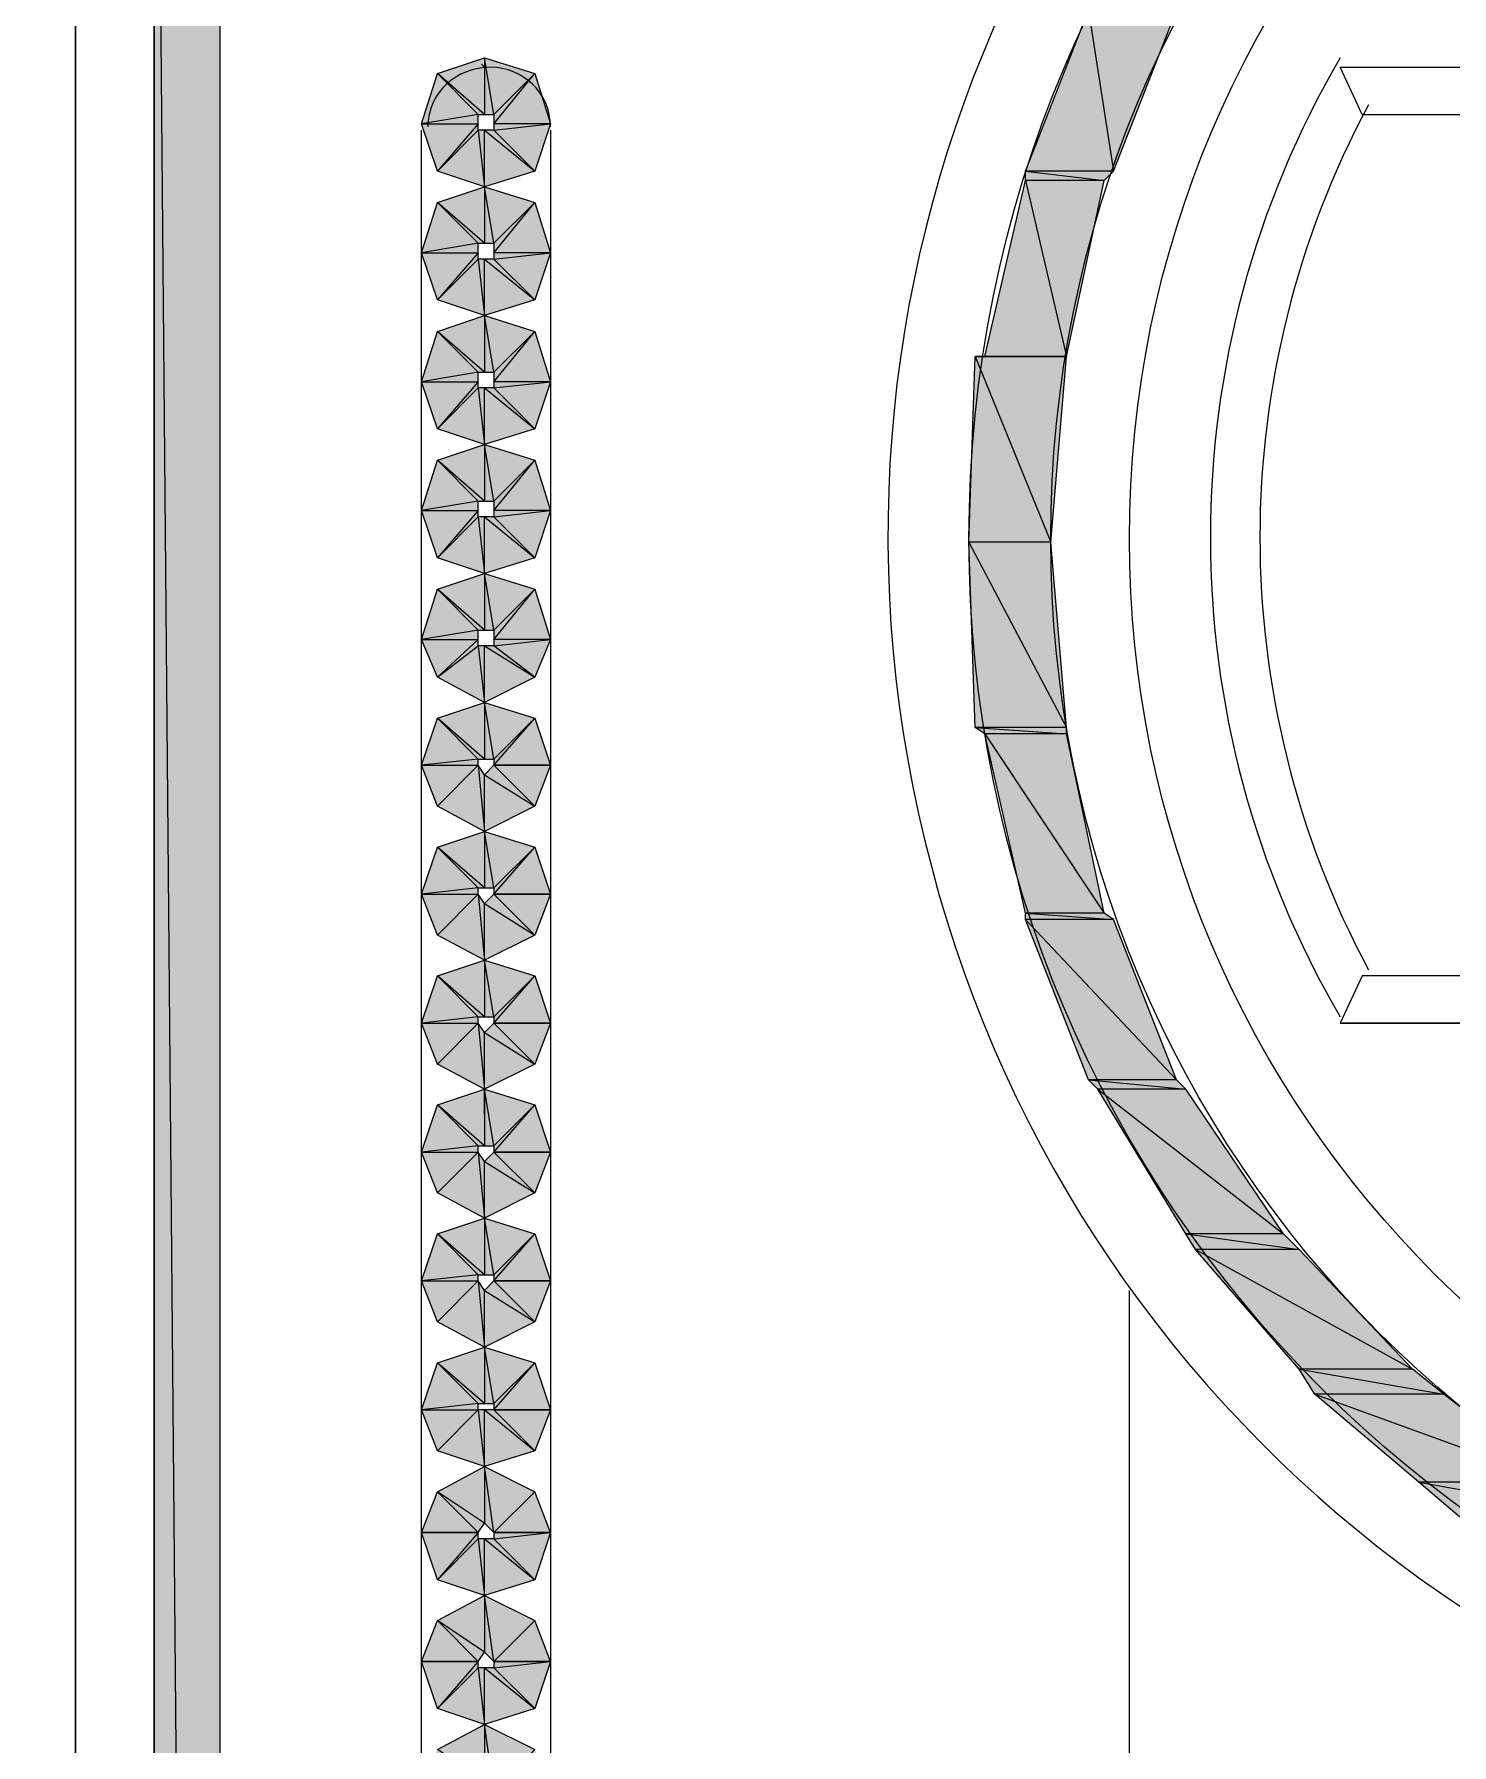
# Model space of a CAD drawing. Header units: millimetres. Extents: x 50 to 186, y -32 to 33.
# Drawn here: x 116.082 to 116.711, y -14.493 to -13.733 of the extents above; entities that cross this region are included whole.
import ezdxf

# ---------------------------------------------------------------- set-up
doc = ezdxf.new("R2010")
doc.units = ezdxf.units.MM
doc.layers.add('Prumada Eletrica', color=40, linetype='Continuous', lineweight=30)

msp = doc.modelspace()

# ---------------------------------------------------------------- hatches: boundary and pattern name
at = {"layer": 'Prumada Eletrica', "true_color": 0x000007}
h = msp.add_hatch(color=7, dxfattribs=at)
h.paths.add_polyline_path([(116.16438, -13.39693), (116.13505, -13.39693), (116.16438, -16.73937)])
h.paths.add_polyline_path([(116.13505, -13.39693), (116.16438, -16.73937), (116.13505, -16.73937)])
h = msp.add_hatch(color=7, dxfattribs=at)
h.paths.add_polyline_path([(116.589, -13.72237), (116.54989, -13.72237), (116.56106, -13.79361)])
h.paths.add_polyline_path([(116.54989, -13.72237), (116.56106, -13.79361), (116.52195, -13.79361)])
h = msp.add_hatch(color=7, dxfattribs=at)
h.paths.add_polyline_path([(116.30406, -13.79361), (116.2859, -13.77545), (116.31104, -13.77266)])
h.paths.add_polyline_path([(116.2859, -13.77545), (116.31104, -13.77266), (116.2859, -13.77266)])
h.paths.add_polyline_path([(116.31104, -13.77266), (116.2859, -13.77266), (116.30406, -13.75031)])
h.paths.add_polyline_path([(116.2859, -13.77266), (116.30406, -13.75031), (116.2859, -13.76847)])
h.paths.add_polyline_path([(116.30406, -13.75031), (116.2859, -13.76847), (116.28171, -13.74332)])
h.paths.add_polyline_path([(116.2859, -13.76847), (116.28171, -13.74332), (116.28171, -13.76847)])
h.paths.add_polyline_path([(116.28171, -13.74332), (116.28171, -13.76847), (116.26076, -13.75031)])
h.paths.add_polyline_path([(116.28171, -13.76847), (116.26076, -13.75031), (116.27892, -13.76847)])
h.paths.add_polyline_path([(116.26076, -13.75031), (116.27892, -13.76847), (116.25378, -13.77266)])
h.paths.add_polyline_path([(116.27892, -13.76847), (116.25378, -13.77266), (116.27892, -13.77266)])
h.paths.add_polyline_path([(116.25378, -13.77266), (116.27892, -13.77266), (116.26076, -13.79361)])
h.paths.add_polyline_path([(116.27892, -13.77266), (116.26076, -13.79361), (116.27892, -13.77545)])
h.paths.add_polyline_path([(116.26076, -13.79361), (116.27892, -13.77545), (116.28171, -13.80059)])
h.paths.add_polyline_path([(116.27892, -13.77545), (116.28171, -13.80059), (116.28171, -13.77545)])
h.paths.add_polyline_path([(116.28171, -13.80059), (116.28171, -13.77545), (116.30406, -13.79361)])
h.paths.add_polyline_path([(116.28171, -13.77545), (116.30406, -13.79361), (116.2859, -13.77545)])
h = msp.add_hatch(color=7, dxfattribs=at)
h.paths.add_polyline_path([(116.55687, -13.7978), (116.52195, -13.7978), (116.54011, -13.87602)])
h.paths.add_polyline_path([(116.52195, -13.7978), (116.54011, -13.87602), (116.5038, -13.87602)])
h = msp.add_hatch(color=7, dxfattribs=at)
h.paths.add_polyline_path([(116.56106, -13.79361), (116.52195, -13.79361), (116.55687, -13.7978)])
h.paths.add_polyline_path([(116.52195, -13.79361), (116.55687, -13.7978), (116.52195, -13.7978)])
h = msp.add_hatch(color=7, dxfattribs=at)
h.paths.add_polyline_path([(116.30406, -13.85087), (116.2859, -13.83272), (116.31104, -13.82992)])
h.paths.add_polyline_path([(116.2859, -13.83272), (116.31104, -13.82992), (116.2859, -13.82992)])
h.paths.add_polyline_path([(116.31104, -13.82992), (116.2859, -13.82992), (116.30406, -13.80757)])
h.paths.add_polyline_path([(116.2859, -13.82992), (116.30406, -13.80757), (116.2859, -13.82573)])
h.paths.add_polyline_path([(116.30406, -13.80757), (116.2859, -13.82573), (116.28171, -13.80059)])
h.paths.add_polyline_path([(116.2859, -13.82573), (116.28171, -13.80059), (116.28171, -13.82573)])
h.paths.add_polyline_path([(116.28171, -13.80059), (116.28171, -13.82573), (116.26076, -13.80757)])
h.paths.add_polyline_path([(116.28171, -13.82573), (116.26076, -13.80757), (116.27892, -13.82573)])
h.paths.add_polyline_path([(116.26076, -13.80757), (116.27892, -13.82573), (116.25378, -13.82992)])
h.paths.add_polyline_path([(116.27892, -13.82573), (116.25378, -13.82992), (116.27892, -13.82992)])
h.paths.add_polyline_path([(116.25378, -13.82992), (116.27892, -13.82992), (116.26076, -13.85087)])
h.paths.add_polyline_path([(116.27892, -13.82992), (116.26076, -13.85087), (116.27892, -13.83272)])
h.paths.add_polyline_path([(116.26076, -13.85087), (116.27892, -13.83272), (116.28171, -13.85786)])
h.paths.add_polyline_path([(116.27892, -13.83272), (116.28171, -13.85786), (116.28171, -13.83272)])
h.paths.add_polyline_path([(116.28171, -13.85786), (116.28171, -13.83272), (116.30406, -13.85087)])
h.paths.add_polyline_path([(116.28171, -13.83272), (116.30406, -13.85087), (116.2859, -13.83272)])
h = msp.add_hatch(color=7, dxfattribs=at)
h.paths.add_polyline_path([(116.30406, -13.90814), (116.2859, -13.88998), (116.31104, -13.88719)])
h.paths.add_polyline_path([(116.2859, -13.88998), (116.31104, -13.88719), (116.2859, -13.88719)])
h.paths.add_polyline_path([(116.31104, -13.88719), (116.2859, -13.88719), (116.30406, -13.86484)])
h.paths.add_polyline_path([(116.2859, -13.88719), (116.30406, -13.86484), (116.2859, -13.883)])
h.paths.add_polyline_path([(116.30406, -13.86484), (116.2859, -13.883), (116.28171, -13.85786)])
h.paths.add_polyline_path([(116.2859, -13.883), (116.28171, -13.85786), (116.28171, -13.883)])
h.paths.add_polyline_path([(116.28171, -13.85786), (116.28171, -13.883), (116.26076, -13.86484)])
h.paths.add_polyline_path([(116.28171, -13.883), (116.26076, -13.86484), (116.27892, -13.883)])
h.paths.add_polyline_path([(116.26076, -13.86484), (116.27892, -13.883), (116.25378, -13.88719)])
h.paths.add_polyline_path([(116.27892, -13.883), (116.25378, -13.88719), (116.27892, -13.88719)])
h.paths.add_polyline_path([(116.25378, -13.88719), (116.27892, -13.88719), (116.26076, -13.90814)])
h.paths.add_polyline_path([(116.27892, -13.88719), (116.26076, -13.90814), (116.27892, -13.88998)])
h.paths.add_polyline_path([(116.26076, -13.90814), (116.27892, -13.88998), (116.28171, -13.91512)])
h.paths.add_polyline_path([(116.27892, -13.88998), (116.28171, -13.91512), (116.28171, -13.88998)])
h.paths.add_polyline_path([(116.28171, -13.91512), (116.28171, -13.88998), (116.30406, -13.90814)])
h.paths.add_polyline_path([(116.28171, -13.88998), (116.30406, -13.90814), (116.2859, -13.88998)])
h = msp.add_hatch(color=7, dxfattribs=at)
h.paths.add_polyline_path([(116.54011, -13.87602), (116.49961, -13.87602), (116.53313, -13.95842)])
h.paths.add_polyline_path([(116.49961, -13.87602), (116.53313, -13.95842), (116.49681, -13.95842)])
h = msp.add_hatch(color=7, dxfattribs=at)
h.paths.add_polyline_path([(116.30406, -13.96541), (116.2859, -13.94725), (116.31104, -13.94446)])
h.paths.add_polyline_path([(116.2859, -13.94725), (116.31104, -13.94446), (116.2859, -13.94446)])
h.paths.add_polyline_path([(116.31104, -13.94446), (116.2859, -13.94446), (116.30406, -13.92211)])
h.paths.add_polyline_path([(116.2859, -13.94446), (116.30406, -13.92211), (116.2859, -13.94027)])
h.paths.add_polyline_path([(116.30406, -13.92211), (116.2859, -13.94027), (116.28171, -13.91512)])
h.paths.add_polyline_path([(116.2859, -13.94027), (116.28171, -13.91512), (116.28171, -13.94027)])
h.paths.add_polyline_path([(116.28171, -13.91512), (116.28171, -13.94027), (116.26076, -13.92211)])
h.paths.add_polyline_path([(116.28171, -13.94027), (116.26076, -13.92211), (116.27892, -13.94027)])
h.paths.add_polyline_path([(116.26076, -13.92211), (116.27892, -13.94027), (116.25378, -13.94446)])
h.paths.add_polyline_path([(116.27892, -13.94027), (116.25378, -13.94446), (116.27892, -13.94446)])
h.paths.add_polyline_path([(116.25378, -13.94446), (116.27892, -13.94446), (116.26076, -13.96541)])
h.paths.add_polyline_path([(116.27892, -13.94446), (116.26076, -13.96541), (116.27892, -13.94725)])
h.paths.add_polyline_path([(116.26076, -13.96541), (116.27892, -13.94725), (116.28171, -13.97239)])
h.paths.add_polyline_path([(116.27892, -13.94725), (116.28171, -13.97239), (116.28171, -13.94725)])
h.paths.add_polyline_path([(116.28171, -13.97239), (116.28171, -13.94725), (116.30406, -13.96541)])
h.paths.add_polyline_path([(116.28171, -13.94725), (116.30406, -13.96541), (116.2859, -13.94725)])
h = msp.add_hatch(color=7, dxfattribs=at)
h.paths.add_polyline_path([(116.53313, -13.95842), (116.49681, -13.95842), (116.54011, -14.04083)])
h.paths.add_polyline_path([(116.49681, -13.95842), (116.54011, -14.04083), (116.49961, -14.04083)])
h = msp.add_hatch(color=7, dxfattribs=at)
h.paths.add_polyline_path([(116.30406, -14.01848), (116.2859, -14.00452), (116.31104, -14.00172)])
h.paths.add_polyline_path([(116.2859, -14.00452), (116.31104, -14.00172), (116.2859, -14.00172)])
h.paths.add_polyline_path([(116.31104, -14.00172), (116.2859, -14.00172), (116.30406, -13.97938)])
h.paths.add_polyline_path([(116.2859, -14.00172), (116.30406, -13.97938), (116.2859, -13.99753)])
h.paths.add_polyline_path([(116.30406, -13.97938), (116.2859, -13.99753), (116.28171, -13.97239)])
h.paths.add_polyline_path([(116.2859, -13.99753), (116.28171, -13.97239), (116.28171, -13.99753)])
h.paths.add_polyline_path([(116.28171, -13.97239), (116.28171, -13.99753), (116.26076, -13.97938)])
h.paths.add_polyline_path([(116.28171, -13.99753), (116.26076, -13.97938), (116.27892, -13.99753)])
h.paths.add_polyline_path([(116.26076, -13.97938), (116.27892, -13.99753), (116.25378, -14.00172)])
h.paths.add_polyline_path([(116.27892, -13.99753), (116.25378, -14.00172), (116.27892, -14.00172)])
h.paths.add_polyline_path([(116.25378, -14.00172), (116.27892, -14.00172), (116.26076, -14.01848)])
h.paths.add_polyline_path([(116.27892, -14.00172), (116.26076, -14.01848), (116.27892, -14.00452)])
h.paths.add_polyline_path([(116.26076, -14.01848), (116.27892, -14.00452), (116.28171, -14.02966)])
h.paths.add_polyline_path([(116.27892, -14.00452), (116.28171, -14.02966), (116.28171, -14.00452)])
h.paths.add_polyline_path([(116.28171, -14.02966), (116.28171, -14.00452), (116.30406, -14.01848)])
h.paths.add_polyline_path([(116.28171, -14.00452), (116.30406, -14.01848), (116.2859, -14.00452)])
h = msp.add_hatch(color=7, dxfattribs=at)
h.paths.add_polyline_path([(116.31104, -14.05759), (116.2859, -14.05759), (116.30406, -14.03664)])
h.paths.add_polyline_path([(116.2859, -14.05759), (116.30406, -14.03664), (116.2859, -14.0548)])
h.paths.add_polyline_path([(116.30406, -14.03664), (116.2859, -14.0548), (116.28171, -14.02966)])
h.paths.add_polyline_path([(116.2859, -14.0548), (116.28171, -14.02966), (116.28171, -14.0548)])
h.paths.add_polyline_path([(116.28171, -14.02966), (116.28171, -14.0548), (116.26076, -14.03664)])
h.paths.add_polyline_path([(116.28171, -14.0548), (116.26076, -14.03664), (116.27892, -14.0548)])
h.paths.add_polyline_path([(116.26076, -14.03664), (116.27892, -14.0548), (116.25378, -14.05759)])
h.paths.add_polyline_path([(116.27892, -14.0548), (116.25378, -14.05759), (116.27892, -14.05759)])
h.paths.add_polyline_path([(116.25378, -14.05759), (116.27892, -14.05759), (116.26076, -14.07575)])
h = msp.add_hatch(color=7, dxfattribs=at)
h.paths.add_polyline_path([(116.54011, -14.04083), (116.49961, -14.04083), (116.54011, -14.04363)])
h.paths.add_polyline_path([(116.49961, -14.04083), (116.54011, -14.04363), (116.5038, -14.04363)])
h = msp.add_hatch(color=7, dxfattribs=at)
h.paths.add_polyline_path([(116.54011, -14.04363), (116.5038, -14.04363), (116.55687, -14.12324)])
h.paths.add_polyline_path([(116.5038, -14.04363), (116.55687, -14.12324), (116.52195, -14.12324)])
h = msp.add_hatch(color=7, dxfattribs=at)
h.paths.add_polyline_path([(116.26076, -14.07575), (116.27892, -14.05759), (116.28171, -14.08693)])
h.paths.add_polyline_path([(116.27892, -14.05759), (116.28171, -14.08693), (116.28171, -14.06178)])
h.paths.add_polyline_path([(116.28171, -14.08693), (116.28171, -14.06178), (116.30406, -14.07575)])
h.paths.add_polyline_path([(116.28171, -14.06178), (116.30406, -14.07575), (116.2859, -14.05759)])
h.paths.add_polyline_path([(116.30406, -14.07575), (116.2859, -14.05759), (116.31104, -14.05759)])
h = msp.add_hatch(color=7, dxfattribs=at)
h.paths.add_polyline_path([(116.31104, -14.11486), (116.2859, -14.11486), (116.30406, -14.09391)])
h.paths.add_polyline_path([(116.2859, -14.11486), (116.30406, -14.09391), (116.2859, -14.11207)])
h.paths.add_polyline_path([(116.30406, -14.09391), (116.2859, -14.11207), (116.28171, -14.08693)])
h.paths.add_polyline_path([(116.2859, -14.11207), (116.28171, -14.08693), (116.28171, -14.11207)])
h.paths.add_polyline_path([(116.28171, -14.08693), (116.28171, -14.11207), (116.26076, -14.09391)])
h.paths.add_polyline_path([(116.28171, -14.11207), (116.26076, -14.09391), (116.27892, -14.11207)])
h.paths.add_polyline_path([(116.26076, -14.09391), (116.27892, -14.11207), (116.25378, -14.11486)])
h.paths.add_polyline_path([(116.27892, -14.11207), (116.25378, -14.11486), (116.27892, -14.11486)])
h.paths.add_polyline_path([(116.25378, -14.11486), (116.27892, -14.11486), (116.26076, -14.13302)])
h = msp.add_hatch(color=7, dxfattribs=at)
h.paths.add_polyline_path([(116.26076, -14.13302), (116.27892, -14.11486), (116.28171, -14.14419)])
h.paths.add_polyline_path([(116.27892, -14.11486), (116.28171, -14.14419), (116.28171, -14.11905)])
h.paths.add_polyline_path([(116.28171, -14.14419), (116.28171, -14.11905), (116.30406, -14.13302)])
h.paths.add_polyline_path([(116.28171, -14.11905), (116.30406, -14.13302), (116.2859, -14.11486)])
h.paths.add_polyline_path([(116.30406, -14.13302), (116.2859, -14.11486), (116.31104, -14.11486)])
h = msp.add_hatch(color=7, dxfattribs=at)
h.paths.add_polyline_path([(116.55687, -14.12324), (116.52195, -14.12324), (116.56106, -14.12604)])
h.paths.add_polyline_path([(116.52195, -14.12324), (116.56106, -14.12604), (116.52195, -14.12604)])
h = msp.add_hatch(color=7, dxfattribs=at)
h.paths.add_polyline_path([(116.56106, -14.12604), (116.52195, -14.12604), (116.589, -14.19727)])
h.paths.add_polyline_path([(116.52195, -14.12604), (116.589, -14.19727), (116.54989, -14.19727)])
h = msp.add_hatch(color=7, dxfattribs=at)
h.paths.add_polyline_path([(116.31104, -14.17213), (116.2859, -14.17213), (116.30406, -14.15118)])
h.paths.add_polyline_path([(116.2859, -14.17213), (116.30406, -14.15118), (116.2859, -14.16933)])
h.paths.add_polyline_path([(116.30406, -14.15118), (116.2859, -14.16933), (116.28171, -14.14419)])
h.paths.add_polyline_path([(116.2859, -14.16933), (116.28171, -14.14419), (116.28171, -14.16933)])
h.paths.add_polyline_path([(116.28171, -14.14419), (116.28171, -14.16933), (116.26076, -14.15118)])
h.paths.add_polyline_path([(116.28171, -14.16933), (116.26076, -14.15118), (116.27892, -14.16933)])
h.paths.add_polyline_path([(116.26076, -14.15118), (116.27892, -14.16933), (116.25378, -14.17213)])
h.paths.add_polyline_path([(116.27892, -14.16933), (116.25378, -14.17213), (116.27892, -14.17213)])
h.paths.add_polyline_path([(116.25378, -14.17213), (116.27892, -14.17213), (116.26076, -14.19029)])
h = msp.add_hatch(color=7, dxfattribs=at)
h.paths.add_polyline_path([(116.26076, -14.19029), (116.27892, -14.17213), (116.28171, -14.20146)])
h.paths.add_polyline_path([(116.27892, -14.17213), (116.28171, -14.20146), (116.28171, -14.17632)])
h.paths.add_polyline_path([(116.28171, -14.20146), (116.28171, -14.17632), (116.30406, -14.19029)])
h.paths.add_polyline_path([(116.28171, -14.17632), (116.30406, -14.19029), (116.2859, -14.17213)])
h.paths.add_polyline_path([(116.30406, -14.19029), (116.2859, -14.17213), (116.31104, -14.17213)])
h = msp.add_hatch(color=7, dxfattribs=at)
h.paths.add_polyline_path([(116.589, -14.19727), (116.54989, -14.19727), (116.59319, -14.20146)])
h.paths.add_polyline_path([(116.54989, -14.19727), (116.59319, -14.20146), (116.55408, -14.20146)])
h = msp.add_hatch(color=7, dxfattribs=at)
h.paths.add_polyline_path([(116.31104, -14.2294), (116.2859, -14.2294), (116.30406, -14.20844)])
h.paths.add_polyline_path([(116.2859, -14.2294), (116.30406, -14.20844), (116.2859, -14.2266)])
h.paths.add_polyline_path([(116.30406, -14.20844), (116.2859, -14.2266), (116.28171, -14.20146)])
h.paths.add_polyline_path([(116.2859, -14.2266), (116.28171, -14.20146), (116.28171, -14.2266)])
h.paths.add_polyline_path([(116.28171, -14.20146), (116.28171, -14.2266), (116.26076, -14.20844)])
h.paths.add_polyline_path([(116.28171, -14.2266), (116.26076, -14.20844), (116.27892, -14.2266)])
h.paths.add_polyline_path([(116.26076, -14.20844), (116.27892, -14.2266), (116.25378, -14.2294)])
h.paths.add_polyline_path([(116.27892, -14.2266), (116.25378, -14.2294), (116.27892, -14.2294)])
h.paths.add_polyline_path([(116.25378, -14.2294), (116.27892, -14.2294), (116.26076, -14.24755)])
h = msp.add_hatch(color=7, dxfattribs=at)
h.paths.add_polyline_path([(116.59319, -14.20146), (116.55408, -14.20146), (116.63649, -14.26571)])
h.paths.add_polyline_path([(116.55408, -14.20146), (116.63649, -14.26571), (116.59319, -14.26571)])
h = msp.add_hatch(color=7, dxfattribs=at)
h.paths.add_polyline_path([(116.26076, -14.24755), (116.27892, -14.2294), (116.28171, -14.25873)])
h.paths.add_polyline_path([(116.27892, -14.2294), (116.28171, -14.25873), (116.28171, -14.23359)])
h.paths.add_polyline_path([(116.28171, -14.25873), (116.28171, -14.23359), (116.30406, -14.24755)])
h.paths.add_polyline_path([(116.28171, -14.23359), (116.30406, -14.24755), (116.2859, -14.2294)])
h.paths.add_polyline_path([(116.30406, -14.24755), (116.2859, -14.2294), (116.31104, -14.2294)])
h = msp.add_hatch(color=7, dxfattribs=at)
h.paths.add_polyline_path([(116.31104, -14.28666), (116.2859, -14.28666), (116.30406, -14.26571)])
h.paths.add_polyline_path([(116.2859, -14.28666), (116.30406, -14.26571), (116.2859, -14.28387)])
h.paths.add_polyline_path([(116.30406, -14.26571), (116.2859, -14.28387), (116.28171, -14.25873)])
h.paths.add_polyline_path([(116.2859, -14.28387), (116.28171, -14.25873), (116.28171, -14.28387)])
h.paths.add_polyline_path([(116.28171, -14.25873), (116.28171, -14.28387), (116.26076, -14.26571)])
h.paths.add_polyline_path([(116.28171, -14.28387), (116.26076, -14.26571), (116.27892, -14.28387)])
h.paths.add_polyline_path([(116.26076, -14.26571), (116.27892, -14.28387), (116.25378, -14.28666)])
h.paths.add_polyline_path([(116.27892, -14.28387), (116.25378, -14.28666), (116.27892, -14.28666)])
h.paths.add_polyline_path([(116.25378, -14.28666), (116.27892, -14.28666), (116.26076, -14.30482)])
h = msp.add_hatch(color=7, dxfattribs=at)
h.paths.add_polyline_path([(116.63649, -14.26571), (116.59319, -14.26571), (116.64347, -14.27269)])
h.paths.add_polyline_path([(116.59319, -14.26571), (116.64347, -14.27269), (116.59738, -14.27269)])
h = msp.add_hatch(color=7, dxfattribs=at)
h.paths.add_polyline_path([(116.64347, -14.27269), (116.59738, -14.27269), (116.69375, -14.32577)])
h.paths.add_polyline_path([(116.59738, -14.27269), (116.69375, -14.32577), (116.64347, -14.32577)])
h = msp.add_hatch(color=7, dxfattribs=at)
h.paths.add_polyline_path([(116.26076, -14.30482), (116.27892, -14.28666), (116.28171, -14.31599)])
h.paths.add_polyline_path([(116.27892, -14.28666), (116.28171, -14.31599), (116.28171, -14.29085)])
h.paths.add_polyline_path([(116.28171, -14.31599), (116.28171, -14.29085), (116.30406, -14.30482)])
h.paths.add_polyline_path([(116.28171, -14.29085), (116.30406, -14.30482), (116.2859, -14.28666)])
h.paths.add_polyline_path([(116.30406, -14.30482), (116.2859, -14.28666), (116.31104, -14.28666)])
h = msp.add_hatch(color=7, dxfattribs=at)
h.paths.add_polyline_path([(116.31104, -14.34393), (116.2859, -14.34393), (116.30406, -14.32298)])
h.paths.add_polyline_path([(116.2859, -14.34393), (116.30406, -14.32298), (116.2859, -14.34114)])
h.paths.add_polyline_path([(116.30406, -14.32298), (116.2859, -14.34114), (116.28171, -14.31599)])
h.paths.add_polyline_path([(116.2859, -14.34114), (116.28171, -14.31599), (116.28171, -14.34114)])
h.paths.add_polyline_path([(116.28171, -14.31599), (116.28171, -14.34114), (116.26076, -14.32298)])
h.paths.add_polyline_path([(116.28171, -14.34114), (116.26076, -14.32298), (116.27892, -14.34114)])
h.paths.add_polyline_path([(116.26076, -14.32298), (116.27892, -14.34114), (116.25378, -14.34393)])
h.paths.add_polyline_path([(116.27892, -14.34114), (116.25378, -14.34393), (116.27892, -14.34393)])
h.paths.add_polyline_path([(116.25378, -14.34393), (116.27892, -14.34393), (116.26076, -14.36209)])
h = msp.add_hatch(color=7, dxfattribs=at)
h.paths.add_polyline_path([(116.69375, -14.32577), (116.64347, -14.32577), (116.70772, -14.33695)])
h.paths.add_polyline_path([(116.64347, -14.32577), (116.70772, -14.33695), (116.65046, -14.33695)])
h = msp.add_hatch(color=7, dxfattribs=at)
h.paths.add_polyline_path([(116.70772, -14.33695), (116.65046, -14.33695), (116.75801, -14.37605)])
h.paths.add_polyline_path([(116.65046, -14.33695), (116.75801, -14.37605), (116.69655, -14.37605)])
h = msp.add_hatch(color=7, dxfattribs=at)
h.paths.add_polyline_path([(116.26076, -14.36209), (116.27892, -14.34393), (116.28171, -14.36907)])
h.paths.add_polyline_path([(116.27892, -14.34393), (116.28171, -14.36907), (116.28171, -14.34393)])
h.paths.add_polyline_path([(116.28171, -14.36907), (116.28171, -14.34393), (116.30406, -14.36209)])
h.paths.add_polyline_path([(116.28171, -14.34393), (116.30406, -14.36209), (116.2859, -14.34393)])
h.paths.add_polyline_path([(116.30406, -14.36209), (116.2859, -14.34393), (116.31104, -14.34393)])
h = msp.add_hatch(color=7, dxfattribs=at)
h.paths.add_polyline_path([(116.31104, -14.3984), (116.30406, -14.38025), (116.2859, -14.3984)])
h.paths.add_polyline_path([(116.30406, -14.38025), (116.2859, -14.3984), (116.28171, -14.36907)])
h.paths.add_polyline_path([(116.2859, -14.3984), (116.28171, -14.36907), (116.28171, -14.39421)])
h.paths.add_polyline_path([(116.28171, -14.36907), (116.28171, -14.39421), (116.26076, -14.38025)])
h.paths.add_polyline_path([(116.28171, -14.39421), (116.26076, -14.38025), (116.27892, -14.3984)])
h.paths.add_polyline_path([(116.26076, -14.38025), (116.27892, -14.3984), (116.25378, -14.3984)])
h = msp.add_hatch(color=7, dxfattribs=at)
h.paths.add_polyline_path([(116.75801, -14.37605), (116.69655, -14.37605), (116.78315, -14.39142)])
h.paths.add_polyline_path([(116.69655, -14.37605), (116.78315, -14.39142), (116.71471, -14.39142)])
h = msp.add_hatch(color=7, dxfattribs=at)
h.paths.add_polyline_path([(116.25378, -14.3984), (116.27892, -14.3984), (116.26076, -14.41935)])
h.paths.add_polyline_path([(116.27892, -14.3984), (116.26076, -14.41935), (116.27892, -14.4012)])
h.paths.add_polyline_path([(116.26076, -14.41935), (116.27892, -14.4012), (116.28171, -14.42634)])
h.paths.add_polyline_path([(116.27892, -14.4012), (116.28171, -14.42634), (116.28171, -14.4012)])
h.paths.add_polyline_path([(116.28171, -14.42634), (116.28171, -14.4012), (116.30406, -14.41935)])
h.paths.add_polyline_path([(116.28171, -14.4012), (116.30406, -14.41935), (116.2859, -14.4012)])
h.paths.add_polyline_path([(116.30406, -14.41935), (116.2859, -14.4012), (116.31104, -14.3984)])
h.paths.add_polyline_path([(116.2859, -14.4012), (116.31104, -14.3984), (116.2859, -14.3984)])
h = msp.add_hatch(color=7, dxfattribs=at)
h.paths.add_polyline_path([(116.31104, -14.45567), (116.30406, -14.43751), (116.2859, -14.45567)])
h.paths.add_polyline_path([(116.30406, -14.43751), (116.2859, -14.45567), (116.28171, -14.42634)])
h.paths.add_polyline_path([(116.2859, -14.45567), (116.28171, -14.42634), (116.28171, -14.45148)])
h.paths.add_polyline_path([(116.28171, -14.42634), (116.28171, -14.45148), (116.26076, -14.43751)])
h.paths.add_polyline_path([(116.28171, -14.45148), (116.26076, -14.43751), (116.27892, -14.45567)])
h.paths.add_polyline_path([(116.26076, -14.43751), (116.27892, -14.45567), (116.25378, -14.45567)])
h = msp.add_hatch(color=7, dxfattribs=at)
h.paths.add_polyline_path([(116.25378, -14.45567), (116.27892, -14.45567), (116.26076, -14.47662)])
h.paths.add_polyline_path([(116.27892, -14.45567), (116.26076, -14.47662), (116.27892, -14.45846)])
h.paths.add_polyline_path([(116.26076, -14.47662), (116.27892, -14.45846), (116.28171, -14.48361)])
h.paths.add_polyline_path([(116.27892, -14.45846), (116.28171, -14.48361), (116.28171, -14.45846)])
h.paths.add_polyline_path([(116.28171, -14.48361), (116.28171, -14.45846), (116.30406, -14.47662)])
h.paths.add_polyline_path([(116.28171, -14.45846), (116.30406, -14.47662), (116.2859, -14.45846)])
h.paths.add_polyline_path([(116.30406, -14.47662), (116.2859, -14.45846), (116.31104, -14.45567)])
h.paths.add_polyline_path([(116.2859, -14.45846), (116.31104, -14.45567), (116.2859, -14.45567)])
h = msp.add_hatch(color=7, dxfattribs=at)
h.paths.add_polyline_path([(116.31104, -14.51294), (116.30406, -14.49478), (116.2859, -14.51294)])
h.paths.add_polyline_path([(116.30406, -14.49478), (116.2859, -14.51294), (116.28171, -14.48361)])
h.paths.add_polyline_path([(116.2859, -14.51294), (116.28171, -14.48361), (116.28171, -14.50875)])
h.paths.add_polyline_path([(116.28171, -14.48361), (116.28171, -14.50875), (116.26076, -14.49478)])
h.paths.add_polyline_path([(116.28171, -14.50875), (116.26076, -14.49478), (116.27892, -14.51294)])
h.paths.add_polyline_path([(116.26076, -14.49478), (116.27892, -14.51294), (116.25378, -14.51294)])

# ---------------------------------------------------------------- linework, layer by layer
at = {"layer": 'Prumada Eletrica', "color": 7, "linetype": 'Continuous', "lineweight": 20, "true_color": 0x000007}
for points in [[(114.24803, -13.03237), (116.10013, -13.03237), (116.10013, -16.73937), (114.24803, -16.73937)], [(116.10013, -13.03237), (117.95223, -13.03237), (117.95223, -16.73937), (116.10013, -16.73937)]]:
    msp.add_lwpolyline(points, close=True, dxfattribs=at)
for points in [[(116.16438, -16.73937), (116.16438, -13.18183), (116.16438, -13.18183)], [(116.10013, -13.26144), (116.10013, -16.73937), (114.24803, -16.73937), (114.24803, -13.26144)], [(117.95223, -13.26144), (117.95223, -16.73937), (116.10013, -16.73937), (116.10013, -13.26144)], [(116.13505, -13.39693), (116.13505, -16.73937), (116.16438, -16.73937), (116.12108, -16.73937)], [(116.28171, -13.74751), (116.28031, -13.74612), (116.28031, -13.74612)], [(116.67141, -13.76847), (116.66163, -13.74751), (116.66163, -13.74751)], [(116.66163, -13.74751), (117.40191, -13.74751), (117.40191, -13.74751)], [(116.25378, -14.68334), (116.25378, -13.77545), (116.25378, -13.77545)], [(116.31104, -13.77545), (116.31104, -14.68334), (116.31104, -14.68334)], [(116.67141, -13.76847), (117.38655, -13.76847), (117.38655, -13.76847)], [(116.67141, -14.15118), (116.66163, -14.17213), (116.66163, -14.17213)], [(117.38655, -14.15118), (116.67141, -14.15118), (116.67141, -14.15118)], [(117.40191, -14.17213), (116.66163, -14.17213), (116.66163, -14.17213)], [(116.66163, -14.17213), (117.0192, -14.17213), (117.0192, -14.17213)], [(116.28171, -14.21263), (116.28171, -14.20146), (116.28171, -14.20146)], [(116.56805, -14.63725), (116.56805, -14.29085), (116.56805, -14.29085)]]:
    msp.add_lwpolyline(points, dxfattribs=at)
at = {"layer": 'Prumada Eletrica', "color": 7, "linetype": 'Continuous', "lineweight": -2, "true_color": 0x000007}
for points in [[(116.16438, -13.39693), (116.13505, -13.39693), (116.16438, -16.73937)], [(116.13505, -13.39693), (116.16438, -16.73937), (116.13505, -16.73937)], [(116.54989, -13.72237), (116.56106, -13.79361), (116.52195, -13.79361)], [(116.589, -13.72237), (116.54989, -13.72237), (116.56106, -13.79361)], [(116.28171, -13.74332), (116.28171, -13.76847), (116.26076, -13.75031)], [(116.30406, -13.75031), (116.2859, -13.76847), (116.28171, -13.74332)], [(116.2859, -13.76847), (116.28171, -13.74332), (116.28171, -13.76847)], [(116.26076, -13.75031), (116.27892, -13.76847), (116.25378, -13.77266)], [(116.28171, -13.76847), (116.26076, -13.75031), (116.27892, -13.76847)], [(116.31104, -13.77266), (116.2859, -13.77266), (116.30406, -13.75031)], [(116.2859, -13.77266), (116.30406, -13.75031), (116.2859, -13.76847)], [(116.27892, -13.76847), (116.25378, -13.77266), (116.27892, -13.77266)], [(116.25378, -13.77266), (116.27892, -13.77266), (116.26076, -13.79361)], [(116.27892, -13.77266), (116.26076, -13.79361), (116.27892, -13.77545)], [(116.26076, -13.79361), (116.27892, -13.77545), (116.28171, -13.80059)], [(116.27892, -13.77545), (116.28171, -13.80059), (116.28171, -13.77545)], [(116.28171, -13.80059), (116.28171, -13.77545), (116.30406, -13.79361)], [(116.28171, -13.77545), (116.30406, -13.79361), (116.2859, -13.77545)], [(116.30406, -13.79361), (116.2859, -13.77545), (116.31104, -13.77266)], [(116.2859, -13.77545), (116.31104, -13.77266), (116.2859, -13.77266)], [(116.52195, -13.7978), (116.54011, -13.87602), (116.5038, -13.87602)], [(116.56106, -13.79361), (116.52195, -13.79361), (116.55687, -13.7978)], [(116.52195, -13.79361), (116.55687, -13.7978), (116.52195, -13.7978)], [(116.55687, -13.7978), (116.52195, -13.7978), (116.54011, -13.87602)], [(116.28171, -13.80059), (116.28171, -13.82573), (116.26076, -13.80757)], [(116.30406, -13.80757), (116.2859, -13.82573), (116.28171, -13.80059)], [(116.2859, -13.82573), (116.28171, -13.80059), (116.28171, -13.82573)], [(116.26076, -13.80757), (116.27892, -13.82573), (116.25378, -13.82992)], [(116.28171, -13.82573), (116.26076, -13.80757), (116.27892, -13.82573)], [(116.31104, -13.82992), (116.2859, -13.82992), (116.30406, -13.80757)], [(116.2859, -13.82992), (116.30406, -13.80757), (116.2859, -13.82573)], [(116.27892, -13.82573), (116.25378, -13.82992), (116.27892, -13.82992)], [(116.25378, -13.82992), (116.27892, -13.82992), (116.26076, -13.85087)], [(116.27892, -13.82992), (116.26076, -13.85087), (116.27892, -13.83272)], [(116.26076, -13.85087), (116.27892, -13.83272), (116.28171, -13.85786)], [(116.27892, -13.83272), (116.28171, -13.85786), (116.28171, -13.83272)], [(116.28171, -13.85786), (116.28171, -13.83272), (116.30406, -13.85087)], [(116.28171, -13.83272), (116.30406, -13.85087), (116.2859, -13.83272)], [(116.30406, -13.85087), (116.2859, -13.83272), (116.31104, -13.82992)], [(116.2859, -13.83272), (116.31104, -13.82992), (116.2859, -13.82992)], [(116.28171, -13.85786), (116.28171, -13.883), (116.26076, -13.86484)], [(116.30406, -13.86484), (116.2859, -13.883), (116.28171, -13.85786)], [(116.2859, -13.883), (116.28171, -13.85786), (116.28171, -13.883)], [(116.26076, -13.86484), (116.27892, -13.883), (116.25378, -13.88719)], [(116.28171, -13.883), (116.26076, -13.86484), (116.27892, -13.883)], [(116.31104, -13.88719), (116.2859, -13.88719), (116.30406, -13.86484)], [(116.2859, -13.88719), (116.30406, -13.86484), (116.2859, -13.883)], [(116.49961, -13.87602), (116.53313, -13.95842), (116.49681, -13.95842)], [(116.5038, -13.87602), (116.54011, -13.87602), (116.49961, -13.87602)], [(116.54011, -13.87602), (116.49961, -13.87602), (116.53313, -13.95842)], [(116.54011, -13.87602), (116.5038, -13.87602)], [(116.27892, -13.883), (116.25378, -13.88719), (116.27892, -13.88719)], [(116.25378, -13.88719), (116.27892, -13.88719), (116.26076, -13.90814)], [(116.27892, -13.88719), (116.26076, -13.90814), (116.27892, -13.88998)], [(116.30406, -13.90814), (116.2859, -13.88998), (116.31104, -13.88719)], [(116.2859, -13.88998), (116.31104, -13.88719), (116.2859, -13.88719)], [(116.26076, -13.90814), (116.27892, -13.88998), (116.28171, -13.91512)], [(116.27892, -13.88998), (116.28171, -13.91512), (116.28171, -13.88998)], [(116.28171, -13.91512), (116.28171, -13.88998), (116.30406, -13.90814)], [(116.28171, -13.88998), (116.30406, -13.90814), (116.2859, -13.88998)], [(116.28171, -13.91512), (116.28171, -13.94027), (116.26076, -13.92211)], [(116.30406, -13.92211), (116.2859, -13.94027), (116.28171, -13.91512)], [(116.2859, -13.94027), (116.28171, -13.91512), (116.28171, -13.94027)], [(116.26076, -13.92211), (116.27892, -13.94027), (116.25378, -13.94446)], [(116.28171, -13.94027), (116.26076, -13.92211), (116.27892, -13.94027)], [(116.31104, -13.94446), (116.2859, -13.94446), (116.30406, -13.92211)], [(116.2859, -13.94446), (116.30406, -13.92211), (116.2859, -13.94027)], [(116.27892, -13.94027), (116.25378, -13.94446), (116.27892, -13.94446)], [(116.25378, -13.94446), (116.27892, -13.94446), (116.26076, -13.96541)], [(116.27892, -13.94446), (116.26076, -13.96541), (116.27892, -13.94725)], [(116.26076, -13.96541), (116.27892, -13.94725), (116.28171, -13.97239)], [(116.27892, -13.94725), (116.28171, -13.97239), (116.28171, -13.94725)], [(116.28171, -13.97239), (116.28171, -13.94725), (116.30406, -13.96541)], [(116.28171, -13.94725), (116.30406, -13.96541), (116.2859, -13.94725)], [(116.30406, -13.96541), (116.2859, -13.94725), (116.31104, -13.94446)], [(116.2859, -13.94725), (116.31104, -13.94446), (116.2859, -13.94446)], [(116.53313, -13.95842), (116.49681, -13.95842), (116.54011, -14.04083)], [(116.49681, -13.95842), (116.54011, -14.04083), (116.49961, -14.04083)], [(116.28171, -13.97239), (116.28171, -13.99753), (116.26076, -13.97938)], [(116.30406, -13.97938), (116.2859, -13.99753), (116.28171, -13.97239)], [(116.2859, -13.99753), (116.28171, -13.97239), (116.28171, -13.99753)], [(116.26076, -13.97938), (116.27892, -13.99753), (116.25378, -14.00172)], [(116.28171, -13.99753), (116.26076, -13.97938), (116.27892, -13.99753)], [(116.31104, -14.00172), (116.2859, -14.00172), (116.30406, -13.97938)], [(116.2859, -14.00172), (116.30406, -13.97938), (116.2859, -13.99753)], [(116.27892, -13.99753), (116.25378, -14.00172), (116.27892, -14.00172)], [(116.25378, -14.00172), (116.27892, -14.00172), (116.26076, -14.01848)], [(116.27892, -14.00172), (116.26076, -14.01848), (116.27892, -14.00452)], [(116.30406, -14.01848), (116.2859, -14.00452), (116.31104, -14.00172)], [(116.2859, -14.00452), (116.31104, -14.00172), (116.2859, -14.00172)], [(116.26076, -14.01848), (116.27892, -14.00452), (116.28171, -14.02966)], [(116.27892, -14.00452), (116.28171, -14.02966), (116.28171, -14.00452)], [(116.28171, -14.02966), (116.28171, -14.00452), (116.30406, -14.01848)], [(116.28171, -14.00452), (116.30406, -14.01848), (116.2859, -14.00452)], [(116.28171, -14.02966), (116.28171, -14.0548), (116.26076, -14.03664)], [(116.30406, -14.03664), (116.2859, -14.0548), (116.28171, -14.02966)], [(116.2859, -14.0548), (116.28171, -14.02966), (116.28171, -14.0548)], [(116.26076, -14.03664), (116.27892, -14.0548), (116.25378, -14.05759)], [(116.28171, -14.0548), (116.26076, -14.03664), (116.27892, -14.0548)], [(116.31104, -14.05759), (116.2859, -14.05759), (116.30406, -14.03664)], [(116.2859, -14.05759), (116.30406, -14.03664), (116.2859, -14.0548)], [(116.54011, -14.04083), (116.49961, -14.04083), (116.54011, -14.04363)], [(116.49961, -14.04083), (116.54011, -14.04363), (116.5038, -14.04363)], [(116.54011, -14.04363), (116.5038, -14.04363), (116.55687, -14.12324)], [(116.5038, -14.04363), (116.55687, -14.12324), (116.52195, -14.12324)], [(116.27892, -14.0548), (116.25378, -14.05759), (116.27892, -14.05759)], [(116.25378, -14.05759), (116.27892, -14.05759), (116.26076, -14.07575)], [(116.26076, -14.07575), (116.27892, -14.05759), (116.28171, -14.08693)], [(116.27892, -14.05759), (116.28171, -14.08693), (116.28171, -14.06178)], [(116.28171, -14.06178), (116.30406, -14.07575), (116.2859, -14.05759)], [(116.28171, -14.08693), (116.28171, -14.06178), (116.30406, -14.07575)], [(116.30406, -14.07575), (116.2859, -14.05759), (116.31104, -14.05759)], [(116.28171, -14.08693), (116.28171, -14.11207), (116.26076, -14.09391)], [(116.30406, -14.09391), (116.2859, -14.11207), (116.28171, -14.08693)], [(116.2859, -14.11207), (116.28171, -14.08693), (116.28171, -14.11207)], [(116.26076, -14.09391), (116.27892, -14.11207), (116.25378, -14.11486)], [(116.28171, -14.11207), (116.26076, -14.09391), (116.27892, -14.11207)], [(116.31104, -14.11486), (116.2859, -14.11486), (116.30406, -14.09391)], [(116.2859, -14.11486), (116.30406, -14.09391), (116.2859, -14.11207)], [(116.27892, -14.11207), (116.25378, -14.11486), (116.27892, -14.11486)], [(116.25378, -14.11486), (116.27892, -14.11486), (116.26076, -14.13302)], [(116.26076, -14.13302), (116.27892, -14.11486), (116.28171, -14.14419)], [(116.27892, -14.11486), (116.28171, -14.14419), (116.28171, -14.11905)], [(116.28171, -14.11905), (116.30406, -14.13302), (116.2859, -14.11486)], [(116.30406, -14.13302), (116.2859, -14.11486), (116.31104, -14.11486)], [(116.28171, -14.14419), (116.28171, -14.11905), (116.30406, -14.13302)], [(116.55687, -14.12324), (116.52195, -14.12324), (116.56106, -14.12604)], [(116.52195, -14.12324), (116.56106, -14.12604), (116.52195, -14.12604)], [(116.56106, -14.12604), (116.52195, -14.12604), (116.589, -14.19727)], [(116.52195, -14.12604), (116.589, -14.19727), (116.54989, -14.19727)], [(116.28171, -14.14419), (116.28171, -14.16933), (116.26076, -14.15118)], [(116.30406, -14.15118), (116.2859, -14.16933), (116.28171, -14.14419)], [(116.2859, -14.16933), (116.28171, -14.14419), (116.28171, -14.16933)], [(116.26076, -14.15118), (116.27892, -14.16933), (116.25378, -14.17213)], [(116.28171, -14.16933), (116.26076, -14.15118), (116.27892, -14.16933)], [(116.31104, -14.17213), (116.2859, -14.17213), (116.30406, -14.15118)], [(116.2859, -14.17213), (116.30406, -14.15118), (116.2859, -14.16933)], [(116.27892, -14.16933), (116.25378, -14.17213), (116.27892, -14.17213)], [(116.25378, -14.17213), (116.27892, -14.17213), (116.26076, -14.19029)], [(116.26076, -14.19029), (116.27892, -14.17213), (116.28171, -14.20146)], [(116.27892, -14.17213), (116.28171, -14.20146), (116.28171, -14.17632)], [(116.28171, -14.17632), (116.30406, -14.19029), (116.2859, -14.17213)], [(116.28171, -14.20146), (116.28171, -14.17632), (116.30406, -14.19029)], [(116.30406, -14.19029), (116.2859, -14.17213), (116.31104, -14.17213)], [(116.589, -14.19727), (116.54989, -14.19727), (116.59319, -14.20146)], [(116.54989, -14.19727), (116.59319, -14.20146), (116.55408, -14.20146)], [(116.26076, -14.20844), (116.27892, -14.2266), (116.25378, -14.2294)], [(116.28171, -14.20146), (116.28171, -14.2266), (116.26076, -14.20844)], [(116.28171, -14.2266), (116.26076, -14.20844), (116.27892, -14.2266)], [(116.30406, -14.20844), (116.2859, -14.2266), (116.28171, -14.20146)], [(116.2859, -14.2266), (116.28171, -14.20146), (116.28171, -14.2266)], [(116.31104, -14.2294), (116.2859, -14.2294), (116.30406, -14.20844)], [(116.2859, -14.2294), (116.30406, -14.20844), (116.2859, -14.2266)], [(116.59319, -14.20146), (116.55408, -14.20146), (116.63649, -14.26571)], [(116.55408, -14.20146), (116.63649, -14.26571), (116.59319, -14.26571)], [(116.27892, -14.2266), (116.25378, -14.2294), (116.27892, -14.2294)], [(116.25378, -14.2294), (116.27892, -14.2294), (116.26076, -14.24755)], [(116.26076, -14.24755), (116.27892, -14.2294), (116.28171, -14.25873)], [(116.27892, -14.2294), (116.28171, -14.25873), (116.28171, -14.23359)], [(116.28171, -14.23359), (116.30406, -14.24755), (116.2859, -14.2294)], [(116.30406, -14.24755), (116.2859, -14.2294), (116.31104, -14.2294)], [(116.28171, -14.25873), (116.28171, -14.23359), (116.30406, -14.24755)], [(116.28171, -14.25873), (116.28171, -14.28387), (116.26076, -14.26571)], [(116.30406, -14.26571), (116.2859, -14.28387), (116.28171, -14.25873)], [(116.2859, -14.28387), (116.28171, -14.25873), (116.28171, -14.28387)], [(116.26076, -14.26571), (116.27892, -14.28387), (116.25378, -14.28666)], [(116.28171, -14.28387), (116.26076, -14.26571), (116.27892, -14.28387)], [(116.31104, -14.28666), (116.2859, -14.28666), (116.30406, -14.26571)], [(116.2859, -14.28666), (116.30406, -14.26571), (116.2859, -14.28387)], [(116.63649, -14.26571), (116.59319, -14.26571), (116.64347, -14.27269)], [(116.59319, -14.26571), (116.64347, -14.27269), (116.59738, -14.27269)], [(116.64347, -14.27269), (116.59738, -14.27269), (116.69375, -14.32577)], [(116.59738, -14.27269), (116.69375, -14.32577), (116.64347, -14.32577)], [(116.27892, -14.28387), (116.25378, -14.28666), (116.27892, -14.28666)], [(116.25378, -14.28666), (116.27892, -14.28666), (116.26076, -14.30482)], [(116.26076, -14.30482), (116.27892, -14.28666), (116.28171, -14.31599)], [(116.27892, -14.28666), (116.28171, -14.31599), (116.28171, -14.29085)], [(116.28171, -14.29085), (116.30406, -14.30482), (116.2859, -14.28666)], [(116.28171, -14.31599), (116.28171, -14.29085), (116.30406, -14.30482)], [(116.30406, -14.30482), (116.2859, -14.28666), (116.31104, -14.28666)], [(116.28171, -14.31599), (116.28171, -14.34114), (116.26076, -14.32298)], [(116.30406, -14.32298), (116.2859, -14.34114), (116.28171, -14.31599)], [(116.2859, -14.34114), (116.28171, -14.31599), (116.28171, -14.34114)], [(116.26076, -14.32298), (116.27892, -14.34114), (116.25378, -14.34393)], [(116.28171, -14.34114), (116.26076, -14.32298), (116.27892, -14.34114)], [(116.31104, -14.34393), (116.2859, -14.34393), (116.30406, -14.32298)], [(116.2859, -14.34393), (116.30406, -14.32298), (116.2859, -14.34114)], [(116.69375, -14.32577), (116.64347, -14.32577), (116.70772, -14.33695)], [(116.64347, -14.32577), (116.70772, -14.33695), (116.65046, -14.33695)], [(116.70772, -14.33695), (116.65046, -14.33695), (116.75801, -14.37605)], [(116.65046, -14.33695), (116.75801, -14.37605), (116.69655, -14.37605)], [(116.27892, -14.34114), (116.25378, -14.34393), (116.27892, -14.34393)], [(116.25378, -14.34393), (116.27892, -14.34393), (116.26076, -14.36209)], [(116.26076, -14.36209), (116.27892, -14.34393), (116.28171, -14.36907)], [(116.27892, -14.34393), (116.28171, -14.36907), (116.28171, -14.34393)], [(116.28171, -14.36907), (116.28171, -14.34393), (116.30406, -14.36209)], [(116.28171, -14.34393), (116.30406, -14.36209), (116.2859, -14.34393)], [(116.30406, -14.36209), (116.2859, -14.34393), (116.31104, -14.34393)], [(116.28171, -14.36907), (116.28171, -14.39421), (116.26076, -14.38025)], [(116.30406, -14.38025), (116.2859, -14.3984), (116.28171, -14.36907)], [(116.2859, -14.3984), (116.28171, -14.36907), (116.28171, -14.39421)], [(116.75801, -14.37605), (116.69655, -14.37605), (116.78315, -14.39142)], [(116.69655, -14.37605), (116.78315, -14.39142), (116.71471, -14.39142)], [(116.26076, -14.38025), (116.27892, -14.3984), (116.25378, -14.3984)], [(116.28171, -14.39421), (116.26076, -14.38025), (116.27892, -14.3984)], [(116.31104, -14.3984), (116.30406, -14.38025), (116.2859, -14.3984)], [(116.25378, -14.3984), (116.27892, -14.3984), (116.26076, -14.41935)], [(116.27892, -14.3984), (116.26076, -14.41935), (116.27892, -14.4012)], [(116.30406, -14.41935), (116.2859, -14.4012), (116.31104, -14.3984)], [(116.2859, -14.4012), (116.31104, -14.3984), (116.2859, -14.3984)], [(116.26076, -14.41935), (116.27892, -14.4012), (116.28171, -14.42634)], [(116.27892, -14.4012), (116.28171, -14.42634), (116.28171, -14.4012)], [(116.28171, -14.42634), (116.28171, -14.4012), (116.30406, -14.41935)], [(116.28171, -14.4012), (116.30406, -14.41935), (116.2859, -14.4012)], [(116.28171, -14.42634), (116.28171, -14.45148), (116.26076, -14.43751)], [(116.30406, -14.43751), (116.2859, -14.45567), (116.28171, -14.42634)], [(116.2859, -14.45567), (116.28171, -14.42634), (116.28171, -14.45148)], [(116.26076, -14.43751), (116.27892, -14.45567), (116.25378, -14.45567)], [(116.28171, -14.45148), (116.26076, -14.43751), (116.27892, -14.45567)], [(116.31104, -14.45567), (116.30406, -14.43751), (116.2859, -14.45567)], [(116.25378, -14.45567), (116.27892, -14.45567), (116.26076, -14.47662)], [(116.27892, -14.45567), (116.26076, -14.47662), (116.27892, -14.45846)], [(116.26076, -14.47662), (116.27892, -14.45846), (116.28171, -14.48361)], [(116.27892, -14.45846), (116.28171, -14.48361), (116.28171, -14.45846)], [(116.28171, -14.48361), (116.28171, -14.45846), (116.30406, -14.47662)], [(116.28171, -14.45846), (116.30406, -14.47662), (116.2859, -14.45846)], [(116.30406, -14.47662), (116.2859, -14.45846), (116.31104, -14.45567)], [(116.2859, -14.45846), (116.31104, -14.45567), (116.2859, -14.45567)], [(116.28171, -14.48361), (116.28171, -14.50875), (116.26076, -14.49478)], [(116.30406, -14.49478), (116.2859, -14.51294), (116.28171, -14.48361)], [(116.2859, -14.51294), (116.28171, -14.48361), (116.28171, -14.50875)]]:
    msp.add_lwpolyline(points, close=True, dxfattribs=at)
at = {"layer": 'Prumada Eletrica', "color": 7, "linetype": 'Continuous', "lineweight": 20, "true_color": 0x000007}
for points in [[(117.56533, -13.95703), (117.56533, -13.66091), (117.32649, -13.42207), (117.03177, -13.42207), (117.03177, -13.42207), (116.73566, -13.42207), (116.49681, -13.66091), (116.49681, -13.95703), (116.49681, -13.95703), (116.49681, -14.25174), (116.73566, -14.49059), (117.03177, -14.49059), (117.03177, -14.49059), (117.32649, -14.49059), (117.56533, -14.25174), (117.56533, -13.95703)], [(116.77058, -13.45), (116.53592, -13.57013), (116.4144, -13.83551), (116.47726, -14.09112), (116.47726, -14.09112), (116.53871, -14.34672), (116.76778, -14.5269), (117.03177, -14.5269), (117.03177, -14.5269), (117.29436, -14.5269), (117.52343, -14.34672), (117.58489, -14.09112), (117.58489, -14.09112), (117.64774, -13.83551), (117.52622, -13.57013), (117.29296, -13.45)], [(117.53041, -13.95703), (117.53041, -13.68047), (117.30693, -13.45699), (117.03177, -13.45699), (117.03177, -13.45699), (116.75521, -13.45699), (116.53313, -13.68047), (116.53313, -13.95703), (116.53313, -13.95703), (116.53313, -14.23219), (116.75521, -14.45567), (117.03177, -14.45567), (117.03177, -14.45567), (117.30693, -14.45567), (117.53041, -14.23219), (117.53041, -13.95703)], [(117.4941, -13.95703), (117.4941, -13.70002), (117.28738, -13.4933), (117.03177, -13.4933), (117.03177, -13.4933), (116.77616, -13.4933), (116.56805, -13.70002), (116.56805, -13.95703), (116.56805, -13.95703), (116.56805, -14.21263), (116.77616, -14.41935), (117.03177, -14.41935), (117.03177, -14.41935), (117.28738, -14.41935), (117.4941, -14.21263), (117.4941, -13.95703)]]:
    msp.add_open_spline(points, degree=3, knots=[0, 0, 0, 0, 0.0625, 0.0625, 0.0625, 0.062501, 0.125, 0.125, 0.125, 0.125001, 0.1875, 0.1875, 0.1875, 0.187501, 1, 1, 1, 1], dxfattribs=at)
for points in [[(116.66163, -13.74332), (116.58481, -13.87462), (116.58481, -14.03804), (116.66163, -14.16933)], [(116.2845, -13.74751), (116.26914, -13.74751), (116.25657, -13.75869), (116.25657, -13.77405)], [(116.31104, -13.77405), (116.31104, -13.75869), (116.29847, -13.74751), (116.2845, -13.74751)], [(116.6742, -13.76427), (116.60995, -13.8844), (116.60995, -14.02826), (116.6742, -14.14838)]]:
    msp.add_open_spline(points, degree=3, dxfattribs=at)

doc.saveas('drawing.dxf')
